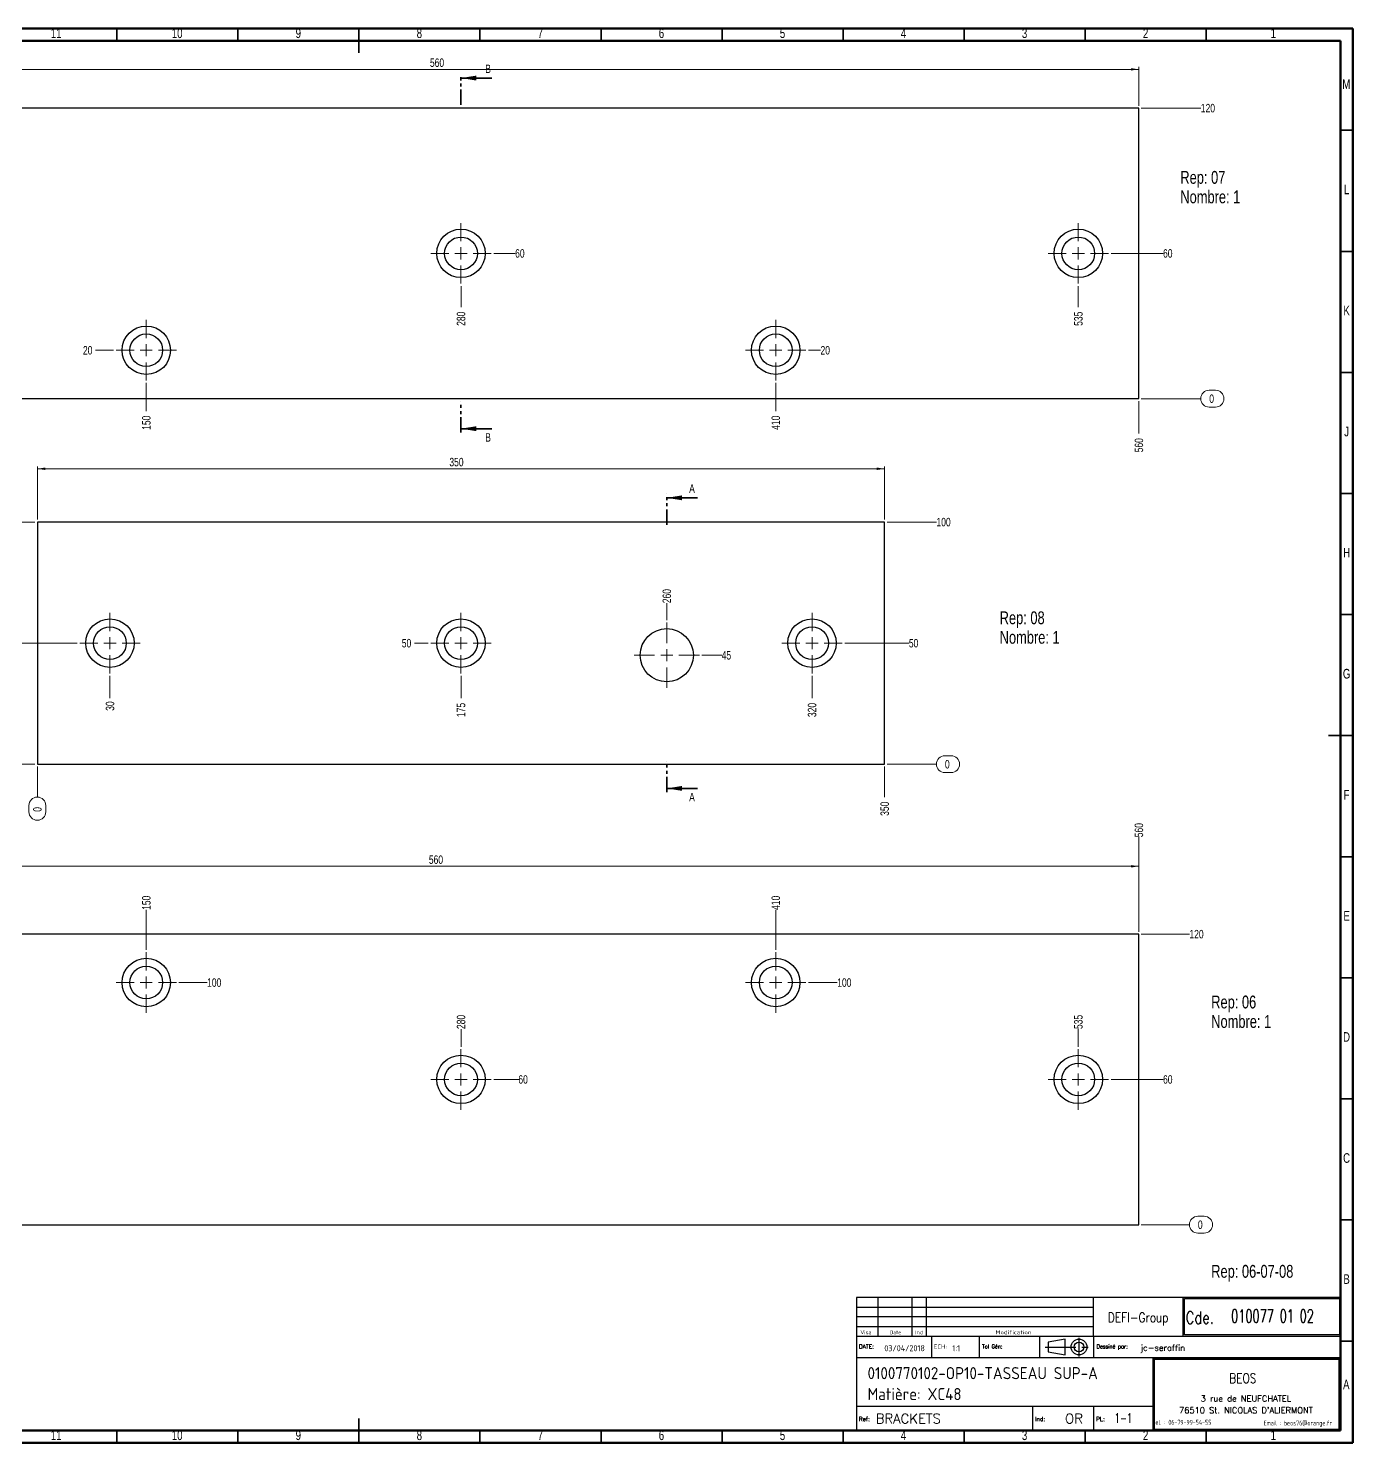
# Model space of a CAD drawing. Header units: millimetres. Extents: x 15 to 836, y 5 to 589.
# Drawn here: x 289 to 836, y 5 to 589 of the extents above; entities that cross this region are included whole.
import ezdxf

# ---------------------------------------------------------------- set-up
doc = ezdxf.new("R2010")
doc.units = ezdxf.units.MM
doc.linetypes.add('CENTERX2', pattern=[20.32, 12.7, -2.54, 2.54, -2.54])
doc.linetypes.add('PHANTOM', pattern=[12.7, 6.35, -1.27, 1.27, -1.27, 1.27, -1.27])
doc.layers.add('DIMENSIONS', color=176, linetype='Continuous')
doc.styles.add('SLDTEXTSTYLE0', font='TXT', dxfattribs={"width": 0.75})
doc.styles.add('SLDTEXTSTYLE1', font='ISOCP')
doc.styles.add('SLDTEXTSTYLE10', font='ISOCP', dxfattribs={"width": 1.147311})
doc.styles.add('SLDTEXTSTYLE11', font='ISOCP', dxfattribs={"width": 1.385904})
doc.styles.add('SLDTEXTSTYLE12', font='ISOCP', dxfattribs={"width": 1.246461})
doc.styles.add('SLDTEXTSTYLE13', font='ROMAND')
doc.styles.add('SLDTEXTSTYLE2', font='ROMANT', dxfattribs={"width": 0.8})
doc.styles.add('SLDTEXTSTYLE3', font='ISOCP', dxfattribs={"width": 0.8})
doc.styles.add('SLDTEXTSTYLE4', font='ROMANS', dxfattribs={"width": 0.8})
doc.styles.add('SLDTEXTSTYLE5', font='ROMANT')
doc.styles.add('SLDTEXTSTYLE6', font='ROMANS')
doc.styles.add('SLDTEXTSTYLE7', font='ROMANT', dxfattribs={"width": 0.65})
doc.styles.add('SLDTEXTSTYLE8', font='ISOCP', dxfattribs={"width": 1.446157})
doc.styles.add('SLDTEXTSTYLE9', font='ISOCP', dxfattribs={"width": 1.294402})
doc.dimstyles.new('SLDDIMSTYLE0', dxfattribs={"dimtxt": 3.5, "dimasz": 3.302, "dimexe": 0, "dimexo": 0.0625, "dimgap": 0.875, "dimtad": 0, "dimtih": 1, "dimtoh": 1, "dimdec": 0, "dimrnd": 1e-09, "dimdsep": 46, "dimtxsty": 'SLDTEXTSTYLE0', "dimblk1": 'NONE', "dimblk2": 'NONE', "dimsah": 1, "dimcen": 0.09, "dimadec": 0, "dimazin": 2, "dimtfac": 1, "dimtdec": 0, "dimtofl": 0, "dimtmove": 0, "dimatfit": 3, "dimldrblk": 'NONE', "dimfxl": 1, "dimfrac": 2, "dimtolj": 1, "dimtzin": 12, "dimarcsym": 0})
doc.dimstyles.new('SLDDIMSTYLE1', dxfattribs={"dimtxt": 3.5, "dimasz": 3.302, "dimexe": 0, "dimexo": 0.0625, "dimgap": 0.875, "dimtad": 0, "dimtih": 1, "dimtoh": 1, "dimrnd": 1e-09, "dimzin": 12, "dimdsep": 46, "dimtxsty": 'SLDTEXTSTYLE0', "dimblk1": 'NONE', "dimblk2": 'NONE', "dimsah": 1, "dimcen": 0.09, "dimadec": 0, "dimazin": 3, "dimtfac": 1, "dimtofl": 0, "dimtmove": 0, "dimatfit": 3, "dimldrblk": 'NONE', "dimfxl": 1, "dimfrac": 2, "dimtolj": 1, "dimtzin": 12, "dimarcsym": 0})
doc.dimstyles.new('SLDDIMSTYLE2', dxfattribs={"dimtxt": 3.5, "dimasz": 3.302, "dimexe": 0, "dimexo": 0.0625, "dimgap": 0.875, "dimtad": 1, "dimrnd": 1e-09, "dimzin": 12, "dimdsep": 46, "dimtxsty": 'SLDTEXTSTYLE0', "dimsah": 1, "dimcen": 0.09, "dimadec": 0, "dimazin": 3, "dimtfac": 1, "dimtofl": 0, "dimtmove": 0, "dimatfit": 3, "dimfxl": 1, "dimfrac": 2, "dimtolj": 1, "dimtzin": 12, "dimarcsym": 0})

# ---------------------------------------------------------------- blocks, each defined once
blk = doc.blocks.new('SW_NOTE_0')
at = {"color": 0, "linetype": 'Continuous', "lineweight": 0, "char_height": 5.292, "attachment_point": 1, "style": 'SLDTEXTSTYLE0'}
for s, insert in [('Rep: 08', (0, 6.82)), ('Nombre: 1', (0, -1.23))]:
    blk.add_mtext(s, dxfattribs=dict(at, insert=insert))
blk = doc.blocks.new('_D_2')
at = {"color": 7, "linetype": 'Continuous', "lineweight": 18}
blk.add_line((337.66, 208.54), (337.66, 225.04), dxfattribs=at)
at = {"color": 7, "linetype": 'Continuous', "lineweight": 18, "insert": (335.92, 225.04), "char_height": 3.5, "attachment_point": 1, "rotation": 90, "style": 'SLDTEXTSTYLE0'}
blk.add_mtext('150', dxfattribs=at)
blk = doc.blocks.new('_None')
blk = doc.blocks.new('_D_3')
at = {"color": 7, "linetype": 'Continuous', "lineweight": 18}
blk.add_line((467.66, 168.54), (467.66, 175.83), dxfattribs=at)
at = {"color": 7, "linetype": 'Continuous', "lineweight": 18, "insert": (465.92, 175.83), "char_height": 3.5, "attachment_point": 1, "rotation": 90, "style": 'SLDTEXTSTYLE0'}
blk.add_mtext('280', dxfattribs=at)
blk = doc.blocks.new('_D_4')
at = {"color": 7, "linetype": 'Continuous', "lineweight": 18}
blk.add_line((597.66, 208.54), (597.66, 225.04), dxfattribs=at)
at = {"color": 7, "linetype": 'Continuous', "lineweight": 18, "insert": (595.92, 225.04), "char_height": 3.5, "attachment_point": 1, "rotation": 90, "style": 'SLDTEXTSTYLE0'}
blk.add_mtext('410', dxfattribs=at)
blk = doc.blocks.new('_D_5')
at = {"color": 7, "linetype": 'Continuous', "lineweight": 18}
blk.add_line((722.66, 168.54), (722.66, 175.83), dxfattribs=at)
at = {"color": 7, "linetype": 'Continuous', "lineweight": 18, "insert": (720.92, 175.83), "char_height": 3.5, "attachment_point": 1, "rotation": 90, "style": 'SLDTEXTSTYLE0'}
blk.add_mtext('535', dxfattribs=at)
blk = doc.blocks.new('_D_6')
at = {"color": 7, "linetype": 'Continuous', "lineweight": 18}
blk.add_line((747.66, 216.04), (747.66, 255.04), dxfattribs=at)
at = {"color": 7, "linetype": 'Continuous', "lineweight": 18, "insert": (745.92, 255.04), "char_height": 3.5, "attachment_point": 1, "rotation": 90, "style": 'SLDTEXTSTYLE0'}
blk.add_mtext('560', dxfattribs=at)
blk = doc.blocks.new('_D_7')
at = {"color": 7, "linetype": 'Continuous', "lineweight": 18}
for p, q in [((748.66, 95.04), (768.56, 95.04)), ((772.05, 98.52), (774.64, 98.52)), ((774.64, 91.55), (772.05, 91.55))]:
    blk.add_line(p, q, dxfattribs=at)
for centre, start, end in [((772.05, 95.04), 90, 270), ((774.64, 95.04), 270, 90)]:
    blk.add_arc(centre, 3.49, start, end, dxfattribs=at)
at = {"color": 7, "linetype": 'Continuous', "lineweight": 18, "insert": (772.05, 96.77), "char_height": 3.5, "attachment_point": 1, "style": 'SLDTEXTSTYLE0'}
blk.add_mtext('0', dxfattribs=at)
blk = doc.blocks.new('_D_8')
at = {"color": 7, "linetype": 'Continuous', "lineweight": 18}
blk.add_line((226.16, 155.04), (235.48, 155.04), dxfattribs=at)
at = {"color": 7, "linetype": 'Continuous', "lineweight": 18, "insert": (235.48, 156.77), "char_height": 3.5, "attachment_point": 1, "style": 'SLDTEXTSTYLE0'}
blk.add_mtext('60', dxfattribs=at)
blk = doc.blocks.new('_D_9')
at = {"color": 7, "linetype": 'Continuous', "lineweight": 18}
blk.add_line((481.16, 155.04), (491.36, 155.04), dxfattribs=at)
at = {"color": 7, "linetype": 'Continuous', "lineweight": 18, "insert": (491.36, 156.77), "char_height": 3.5, "attachment_point": 1, "style": 'SLDTEXTSTYLE0'}
blk.add_mtext('60', dxfattribs=at)
blk = doc.blocks.new('_D_10')
at = {"color": 7, "linetype": 'Continuous', "lineweight": 18}
blk.add_line((736.16, 155.04), (757.66, 155.04), dxfattribs=at)
at = {"color": 7, "linetype": 'Continuous', "lineweight": 18, "insert": (757.66, 156.77), "char_height": 3.5, "attachment_point": 1, "style": 'SLDTEXTSTYLE0'}
blk.add_mtext('60', dxfattribs=at)
blk = doc.blocks.new('_D_11')
at = {"color": 7, "linetype": 'Continuous', "lineweight": 18}
blk.add_line((351.16, 195.04), (362.79, 195.04), dxfattribs=at)
at = {"color": 7, "linetype": 'Continuous', "lineweight": 18, "insert": (362.79, 196.77), "char_height": 3.5, "attachment_point": 1, "style": 'SLDTEXTSTYLE0'}
blk.add_mtext('100', dxfattribs=at)
blk = doc.blocks.new('_D_12')
at = {"color": 7, "linetype": 'Continuous', "lineweight": 18}
blk.add_line((611.16, 195.04), (623.06, 195.04), dxfattribs=at)
at = {"color": 7, "linetype": 'Continuous', "lineweight": 18, "insert": (623.06, 196.77), "char_height": 3.5, "attachment_point": 1, "style": 'SLDTEXTSTYLE0'}
blk.add_mtext('100', dxfattribs=at)
blk = doc.blocks.new('_D_13')
at = {"color": 7, "linetype": 'Continuous', "lineweight": 18}
blk.add_line((748.66, 215.04), (768.56, 215.04), dxfattribs=at)
at = {"color": 7, "linetype": 'Continuous', "lineweight": 18, "insert": (768.56, 216.77), "char_height": 3.5, "attachment_point": 1, "style": 'SLDTEXTSTYLE0'}
blk.add_mtext('120', dxfattribs=at)
blk = doc.blocks.new('_D_15')
at = {"color": 7, "linetype": 'Continuous', "lineweight": 18}
for p, q in [((187.66, 216.04), (187.66, 244.04)), ((747.66, 243.04), (187.66, 243.04)), ((747.66, 216.04), (747.66, 244.04))]:
    blk.add_line(p, q, dxfattribs=at)
for points in [[(187.66, 243.04), (190.96, 242.53), (190.96, 243.54)], [(747.66, 243.04), (744.35, 243.54), (744.35, 242.53)]]:
    blk.add_solid(points, dxfattribs=at)
at = {"color": 7, "linetype": 'Continuous', "lineweight": 18, "insert": (454.39, 247.55), "char_height": 3.5, "attachment_point": 1, "style": 'SLDTEXTSTYLE0'}
blk.add_mtext('560', dxfattribs=at)
blk = doc.blocks.new('SW_NOTE_1')
at = {"color": 0, "linetype": 'Continuous', "lineweight": 0, "char_height": 5.292, "attachment_point": 1, "style": 'SLDTEXTSTYLE0'}
for s, insert in [('Rep: 06', (0, 6.82)), ('Nombre: 1', (0, -1.23))]:
    blk.add_mtext(s, dxfattribs=dict(at, insert=insert))
blk = doc.blocks.new('SW_CENTERMARKSYMBOL_0')
at = {"color": 0, "linetype": 'Continuous', "lineweight": 0}
for p, q in [((0, 5), (0, 12.5)), ((-5, 0), (-12.5, 0)), ((0, 0), (-2.5, 0)), ((0, 0), (0, 2.5)), ((0, 0), (0, -2.5)), ((0, 0), (2.5, 0)), ((5, 0), (12.5, 0)), ((0, -5), (0, -12.5))]:
    blk.add_line(p, q, dxfattribs=at)
blk = doc.blocks.new('SW_CENTERMARKSYMBOL_1')
at = {"color": 0, "linetype": 'Continuous', "lineweight": 0}
for p, q in [((0, 5), (0, 12.5)), ((-5, 0), (-12.5, 0)), ((0, 0), (-2.5, 0)), ((0, 0), (0, 2.5)), ((0, 0), (0, -2.5)), ((0, 0), (2.5, 0)), ((5, 0), (12.5, 0)), ((0, -5), (0, -12.5))]:
    blk.add_line(p, q, dxfattribs=at)
blk = doc.blocks.new('SW_CENTERMARKSYMBOL_2')
at = {"color": 0, "linetype": 'Continuous', "lineweight": 0}
for p, q in [((0, 5), (0, 12.5)), ((-5, 0), (-12.5, 0)), ((0, 0), (-2.5, 0)), ((0, 0), (0, 2.5)), ((0, 0), (0, -2.5)), ((0, 0), (2.5, 0)), ((5, 0), (12.5, 0)), ((0, -5), (0, -12.5))]:
    blk.add_line(p, q, dxfattribs=at)
blk = doc.blocks.new('SW_CENTERMARKSYMBOL_3')
at = {"color": 0, "linetype": 'Continuous', "lineweight": 0}
for p, q in [((0, 5), (0, 12.5)), ((-5, 0), (-12.5, 0)), ((0, 0), (-2.5, 0)), ((0, 0), (0, 2.5)), ((0, 0), (0, -2.5)), ((0, 0), (2.5, 0)), ((5, 0), (12.5, 0)), ((0, -5), (0, -12.5))]:
    blk.add_line(p, q, dxfattribs=at)
blk = doc.blocks.new('_D_16')
at = {"color": 7, "linetype": 'Continuous', "lineweight": 18}
for p, q in [((776.75, 439.65), (779.33, 439.65)), ((748.66, 436.16), (773.26, 436.16)), ((779.33, 432.67), (776.75, 432.67))]:
    blk.add_line(p, q, dxfattribs=at)
for centre, start, end in [((776.75, 436.16), 90, 270), ((779.33, 436.16), 270, 90)]:
    blk.add_arc(centre, 3.49, start, end, dxfattribs=at)
at = {"color": 7, "linetype": 'Continuous', "lineweight": 18, "insert": (776.75, 437.9), "char_height": 3.5, "attachment_point": 1, "style": 'SLDTEXTSTYLE0'}
blk.add_mtext('0', dxfattribs=at)
blk = doc.blocks.new('_D_17')
at = {"color": 7, "linetype": 'Continuous', "lineweight": 18}
blk.add_line((324.16, 456.16), (316.68, 456.16), dxfattribs=at)
at = {"color": 7, "linetype": 'Continuous', "lineweight": 18, "insert": (311.51, 457.9), "char_height": 3.5, "attachment_point": 1, "style": 'SLDTEXTSTYLE0'}
blk.add_mtext('20', dxfattribs=at)
blk = doc.blocks.new('_D_18')
at = {"color": 7, "linetype": 'Continuous', "lineweight": 18}
blk.add_line((611.16, 456.16), (616.16, 456.16), dxfattribs=at)
at = {"color": 7, "linetype": 'Continuous', "lineweight": 18, "insert": (616.16, 457.9), "char_height": 3.5, "attachment_point": 1, "style": 'SLDTEXTSTYLE0'}
blk.add_mtext('20', dxfattribs=at)
blk = doc.blocks.new('_D_19')
at = {"color": 7, "linetype": 'Continuous', "lineweight": 18}
blk.add_line((199.16, 496.16), (182.03, 496.16), dxfattribs=at)
at = {"color": 7, "linetype": 'Continuous', "lineweight": 18, "insert": (176.86, 497.9), "char_height": 3.5, "attachment_point": 1, "style": 'SLDTEXTSTYLE0'}
blk.add_mtext('60', dxfattribs=at)
blk = doc.blocks.new('_D_20')
at = {"color": 7, "linetype": 'Continuous', "lineweight": 18}
blk.add_line((481.16, 496.16), (490.03, 496.16), dxfattribs=at)
at = {"color": 7, "linetype": 'Continuous', "lineweight": 18, "insert": (490.03, 497.9), "char_height": 3.5, "attachment_point": 1, "style": 'SLDTEXTSTYLE0'}
blk.add_mtext('60', dxfattribs=at)
blk = doc.blocks.new('_D_21')
at = {"color": 7, "linetype": 'Continuous', "lineweight": 18}
blk.add_line((736.16, 496.16), (757.66, 496.16), dxfattribs=at)
at = {"color": 7, "linetype": 'Continuous', "lineweight": 18, "insert": (757.66, 497.9), "char_height": 3.5, "attachment_point": 1, "style": 'SLDTEXTSTYLE0'}
blk.add_mtext('60', dxfattribs=at)
blk = doc.blocks.new('_D_22')
at = {"color": 7, "linetype": 'Continuous', "lineweight": 18}
blk.add_line((748.66, 556.16), (773.26, 556.16), dxfattribs=at)
at = {"color": 7, "linetype": 'Continuous', "lineweight": 18, "insert": (773.26, 557.9), "char_height": 3.5, "attachment_point": 1, "style": 'SLDTEXTSTYLE0'}
blk.add_mtext('120', dxfattribs=at)
blk = doc.blocks.new('_D_25')
at = {"color": 7, "linetype": 'Continuous', "lineweight": 18}
blk.add_line((337.66, 442.66), (337.66, 431.05), dxfattribs=at)
at = {"color": 7, "linetype": 'Continuous', "lineweight": 18, "insert": (335.92, 423.29), "char_height": 3.5, "attachment_point": 1, "rotation": 90, "style": 'SLDTEXTSTYLE0'}
blk.add_mtext('150', dxfattribs=at)
blk = doc.blocks.new('_D_26')
at = {"color": 7, "linetype": 'Continuous', "lineweight": 18}
blk.add_line((467.66, 482.66), (467.66, 474), dxfattribs=at)
at = {"color": 7, "linetype": 'Continuous', "lineweight": 18, "insert": (465.92, 466.24), "char_height": 3.5, "attachment_point": 1, "rotation": 90, "style": 'SLDTEXTSTYLE0'}
blk.add_mtext('280', dxfattribs=at)
blk = doc.blocks.new('_D_27')
at = {"color": 7, "linetype": 'Continuous', "lineweight": 18}
blk.add_line((597.66, 442.66), (597.66, 431.05), dxfattribs=at)
at = {"color": 7, "linetype": 'Continuous', "lineweight": 18, "insert": (595.92, 423.29), "char_height": 3.5, "attachment_point": 1, "rotation": 90, "style": 'SLDTEXTSTYLE0'}
blk.add_mtext('410', dxfattribs=at)
blk = doc.blocks.new('_D_28')
at = {"color": 7, "linetype": 'Continuous', "lineweight": 18}
blk.add_line((722.66, 482.66), (722.66, 474), dxfattribs=at)
at = {"color": 7, "linetype": 'Continuous', "lineweight": 18, "insert": (720.92, 466.24), "char_height": 3.5, "attachment_point": 1, "rotation": 90, "style": 'SLDTEXTSTYLE0'}
blk.add_mtext('535', dxfattribs=at)
blk = doc.blocks.new('_D_29')
at = {"color": 7, "linetype": 'Continuous', "lineweight": 18}
blk.add_line((747.66, 435.16), (747.66, 421.76), dxfattribs=at)
at = {"color": 7, "linetype": 'Continuous', "lineweight": 18, "insert": (745.92, 414), "char_height": 3.5, "attachment_point": 1, "rotation": 90, "style": 'SLDTEXTSTYLE0'}
blk.add_mtext('560', dxfattribs=at)
blk = doc.blocks.new('_D_31')
at = {"color": 7, "linetype": 'Continuous', "lineweight": 18}
for p, q in [((187.66, 557.16), (187.66, 573.16)), ((747.66, 557.16), (747.66, 573.16)), ((747.66, 572.16), (187.66, 572.16))]:
    blk.add_line(p, q, dxfattribs=at)
for points in [[(187.66, 572.16), (190.96, 571.66), (190.96, 572.67)], [(747.66, 572.16), (744.35, 572.67), (744.35, 571.66)]]:
    blk.add_solid(points, dxfattribs=at)
at = {"color": 7, "linetype": 'Continuous', "lineweight": 18, "insert": (454.83, 576.67), "char_height": 3.5, "attachment_point": 1, "style": 'SLDTEXTSTYLE0'}
blk.add_mtext('560', dxfattribs=at)
blk = doc.blocks.new('SW_NOTE_2')
at = {"color": 0, "linetype": 'Continuous', "lineweight": 0, "char_height": 5.292, "attachment_point": 1, "style": 'SLDTEXTSTYLE0'}
for s, insert in [('Rep: 07', (0, 6.82)), ('Nombre: 1', (0, -1.23))]:
    blk.add_mtext(s, dxfattribs=dict(at, insert=insert))
blk = doc.blocks.new('SW_CENTERMARKSYMBOL_5')
at = {"color": 0, "linetype": 'Continuous', "lineweight": 0}
for p, q in [((0, 5), (0, 12.5)), ((-5, 0), (-12.5, 0)), ((0, 0), (-2.5, 0)), ((0, 0), (0, 2.5)), ((0, 0), (0, -2.5)), ((0, 0), (2.5, 0)), ((5, 0), (12.5, 0)), ((0, -5), (0, -12.5))]:
    blk.add_line(p, q, dxfattribs=at)
blk = doc.blocks.new('SW_CENTERMARKSYMBOL_6')
at = {"color": 0, "linetype": 'Continuous', "lineweight": 0}
for p, q in [((0, 5), (0, 12.5)), ((-5, 0), (-12.5, 0)), ((0, 0), (-2.5, 0)), ((0, 0), (0, 2.5)), ((0, 0), (0, -2.5)), ((0, 0), (2.5, 0)), ((5, 0), (12.5, 0)), ((0, -5), (0, -12.5))]:
    blk.add_line(p, q, dxfattribs=at)
blk = doc.blocks.new('SW_CENTERMARKSYMBOL_7')
at = {"color": 0, "linetype": 'Continuous', "lineweight": 0}
for p, q in [((0, 5), (0, 12.5)), ((-5, 0), (-12.5, 0)), ((0, 0), (-2.5, 0)), ((0, 0), (0, 2.5)), ((0, 0), (0, -2.5)), ((0, 0), (2.5, 0)), ((5, 0), (12.5, 0)), ((0, -5), (0, -12.5))]:
    blk.add_line(p, q, dxfattribs=at)
blk = doc.blocks.new('SW_CENTERMARKSYMBOL_8')
at = {"color": 0, "linetype": 'Continuous', "lineweight": 0}
for p, q in [((0, 5), (0, 12.5)), ((-5, 0), (-12.5, 0)), ((0, 0), (-2.5, 0)), ((0, 0), (0, 2.5)), ((0, 0), (0, -2.5)), ((0, 0), (2.5, 0)), ((5, 0), (12.5, 0)), ((0, -5), (0, -12.5))]:
    blk.add_line(p, q, dxfattribs=at)
blk = doc.blocks.new('_D_32')
at = {"color": 7, "linetype": 'Continuous', "lineweight": 18}
for p, q in [((667.56, 288.7), (670.15, 288.7)), ((643.66, 285.21), (664.07, 285.21)), ((670.15, 281.72), (667.56, 281.72))]:
    blk.add_line(p, q, dxfattribs=at)
for centre, start, end in [((667.56, 285.21), 90, 270), ((670.15, 285.21), 270, 90)]:
    blk.add_arc(centre, 3.49, start, end, dxfattribs=at)
at = {"color": 7, "linetype": 'Continuous', "lineweight": 18, "insert": (667.56, 286.94), "char_height": 3.5, "attachment_point": 1, "style": 'SLDTEXTSTYLE0'}
blk.add_mtext('0', dxfattribs=at)
blk = doc.blocks.new('_D_33')
at = {"color": 7, "linetype": 'Continuous', "lineweight": 18}
blk.add_line((567.16, 330.21), (575.35, 330.21), dxfattribs=at)
at = {"color": 7, "linetype": 'Continuous', "lineweight": 18, "insert": (575.35, 331.94), "char_height": 3.5, "attachment_point": 1, "style": 'SLDTEXTSTYLE0'}
blk.add_mtext('45', dxfattribs=at)
blk = doc.blocks.new('_D_34')
at = {"color": 7, "linetype": 'Continuous', "lineweight": 18}
blk.add_line((309.16, 335.21), (282.66, 335.21), dxfattribs=at)
at = {"color": 7, "linetype": 'Continuous', "lineweight": 18, "insert": (277.48, 336.94), "char_height": 3.5, "attachment_point": 1, "style": 'SLDTEXTSTYLE0'}
blk.add_mtext('50', dxfattribs=at)
blk = doc.blocks.new('_D_35')
at = {"color": 7, "linetype": 'Continuous', "lineweight": 18}
blk.add_line((454.16, 335.21), (448.39, 335.21), dxfattribs=at)
at = {"color": 7, "linetype": 'Continuous', "lineweight": 18, "insert": (443.21, 336.94), "char_height": 3.5, "attachment_point": 1, "style": 'SLDTEXTSTYLE0'}
blk.add_mtext('50', dxfattribs=at)
blk = doc.blocks.new('_D_36')
at = {"color": 7, "linetype": 'Continuous', "lineweight": 18}
blk.add_line((626.16, 335.21), (652.66, 335.21), dxfattribs=at)
at = {"color": 7, "linetype": 'Continuous', "lineweight": 18, "insert": (652.66, 336.94), "char_height": 3.5, "attachment_point": 1, "style": 'SLDTEXTSTYLE0'}
blk.add_mtext('50', dxfattribs=at)
blk = doc.blocks.new('_D_37')
at = {"color": 7, "linetype": 'Continuous', "lineweight": 18}
blk.add_line((643.66, 385.21), (664.07, 385.21), dxfattribs=at)
at = {"color": 7, "linetype": 'Continuous', "lineweight": 18, "insert": (664.07, 386.94), "char_height": 3.5, "attachment_point": 1, "style": 'SLDTEXTSTYLE0'}
blk.add_mtext('100', dxfattribs=at)
blk = doc.blocks.new('_D_38')
at = {"color": 7, "linetype": 'Continuous', "lineweight": 18}
for p, q in [((292.66, 284.21), (292.66, 271.64)), ((289.17, 265.56), (289.17, 268.15)), ((296.15, 268.15), (296.15, 265.56))]:
    blk.add_line(p, q, dxfattribs=at)
for centre, start, end in [((292.66, 268.15), 0, 180), ((292.66, 265.56), 180, 0)]:
    blk.add_arc(centre, 3.49, start, end, dxfattribs=at)
at = {"color": 7, "linetype": 'Continuous', "lineweight": 18, "insert": (290.92, 265.56), "char_height": 3.5, "attachment_point": 1, "rotation": 90, "style": 'SLDTEXTSTYLE0'}
blk.add_mtext('0', dxfattribs=at)
blk = doc.blocks.new('_D_39')
at = {"color": 7, "linetype": 'Continuous', "lineweight": 18}
blk.add_line((322.66, 321.71), (322.66, 312.43), dxfattribs=at)
at = {"color": 7, "linetype": 'Continuous', "lineweight": 18, "insert": (320.92, 307.26), "char_height": 3.5, "attachment_point": 1, "rotation": 90, "style": 'SLDTEXTSTYLE0'}
blk.add_mtext('30', dxfattribs=at)
blk = doc.blocks.new('_D_40')
at = {"color": 7, "linetype": 'Continuous', "lineweight": 18}
blk.add_line((467.66, 321.71), (467.66, 312.43), dxfattribs=at)
at = {"color": 7, "linetype": 'Continuous', "lineweight": 18, "insert": (465.92, 304.67), "char_height": 3.5, "attachment_point": 1, "rotation": 90, "style": 'SLDTEXTSTYLE0'}
blk.add_mtext('175', dxfattribs=at)
blk = doc.blocks.new('_D_41')
at = {"color": 7, "linetype": 'Continuous', "lineweight": 18}
blk.add_line((552.66, 344.71), (552.66, 351.69), dxfattribs=at)
at = {"color": 7, "linetype": 'Continuous', "lineweight": 18, "insert": (550.92, 351.69), "char_height": 3.5, "attachment_point": 1, "rotation": 90, "style": 'SLDTEXTSTYLE0'}
blk.add_mtext('260', dxfattribs=at)
blk = doc.blocks.new('_D_42')
at = {"color": 7, "linetype": 'Continuous', "lineweight": 18}
blk.add_line((612.66, 321.71), (612.66, 312.43), dxfattribs=at)
at = {"color": 7, "linetype": 'Continuous', "lineweight": 18, "insert": (610.92, 304.67), "char_height": 3.5, "attachment_point": 1, "rotation": 90, "style": 'SLDTEXTSTYLE0'}
blk.add_mtext('320', dxfattribs=at)
blk = doc.blocks.new('_D_43')
at = {"color": 7, "linetype": 'Continuous', "lineweight": 18}
blk.add_line((642.66, 284.21), (642.66, 271.64), dxfattribs=at)
at = {"color": 7, "linetype": 'Continuous', "lineweight": 18, "insert": (640.92, 263.88), "char_height": 3.5, "attachment_point": 1, "rotation": 90, "style": 'SLDTEXTSTYLE0'}
blk.add_mtext('350', dxfattribs=at)
blk = doc.blocks.new('_D_44')
at = {"color": 7, "linetype": 'Continuous', "lineweight": 18}
for p, q in [((291.66, 385.21), (263.66, 385.21)), ((264.66, 385.21), (264.66, 285.21)), ((291.66, 285.21), (263.66, 285.21))]:
    blk.add_line(p, q, dxfattribs=at)
for points in [[(264.66, 385.21), (264.15, 381.91), (265.16, 381.91)], [(264.66, 285.21), (265.16, 288.51), (264.15, 288.51)]]:
    blk.add_solid(points, dxfattribs=at)
at = {"color": 7, "linetype": 'Continuous', "lineweight": 18, "insert": (260.15, 331.82), "char_height": 3.5, "attachment_point": 1, "rotation": 90, "style": 'SLDTEXTSTYLE0'}
blk.add_mtext('100', dxfattribs=at)
blk = doc.blocks.new('_D_45')
at = {"color": 7, "linetype": 'Continuous', "lineweight": 18}
for p, q in [((292.66, 386.21), (292.66, 408.21)), ((642.66, 407.21), (292.66, 407.21)), ((642.66, 386.21), (642.66, 408.21))]:
    blk.add_line(p, q, dxfattribs=at)
for points in [[(292.66, 407.21), (295.96, 406.7), (295.96, 407.72)], [(642.66, 407.21), (639.35, 407.72), (639.35, 406.7)]]:
    blk.add_solid(points, dxfattribs=at)
at = {"color": 7, "linetype": 'Continuous', "lineweight": 18, "insert": (462.87, 411.72), "char_height": 3.5, "attachment_point": 1, "style": 'SLDTEXTSTYLE0'}
blk.add_mtext('350', dxfattribs=at)
blk = doc.blocks.new('SW_CENTERMARKSYMBOL_10')
at = {"color": 0, "linetype": 'Continuous', "lineweight": 0}
for p, q in [((0, 5), (0, 12.5)), ((-5, 0), (-12.5, 0)), ((0, 0), (-2.5, 0)), ((0, 0), (0, 2.5)), ((0, 0), (0, -2.5)), ((0, 0), (2.5, 0)), ((5, 0), (12.5, 0)), ((0, -5), (0, -12.5))]:
    blk.add_line(p, q, dxfattribs=at)
blk = doc.blocks.new('SW_CENTERMARKSYMBOL_11')
at = {"color": 0, "linetype": 'Continuous', "lineweight": 0}
for p, q in [((0, 5), (0, 12.5)), ((-5, 0), (-12.5, 0)), ((0, 0), (-2.5, 0)), ((0, 0), (0, 2.5)), ((0, 0), (0, -2.5)), ((0, 0), (2.5, 0)), ((5, 0), (12.5, 0)), ((0, -5), (0, -12.5))]:
    blk.add_line(p, q, dxfattribs=at)
blk = doc.blocks.new('SW_CENTERMARKSYMBOL_12')
at = {"color": 0, "linetype": 'Continuous', "lineweight": 0}
for p, q in [((0, 5), (0, 12.5)), ((-5, 0), (-12.5, 0)), ((0, 0), (-2.5, 0)), ((0, 0), (0, 2.5)), ((0, 0), (0, -2.5)), ((0, 0), (2.5, 0)), ((5, 0), (12.5, 0)), ((0, -5), (0, -12.5))]:
    blk.add_line(p, q, dxfattribs=at)
blk = doc.blocks.new('SW_CENTERMARKSYMBOL_13')
at = {"color": 0, "linetype": 'Continuous', "lineweight": 0}
for p, q in [((0, 5), (0, 13.5)), ((-5, 0), (-13.5, 0)), ((0, 0), (-2.5, 0)), ((0, 0), (0, 2.5)), ((0, 0), (0, -2.5)), ((0, 0), (2.5, 0)), ((5, 0), (13.5, 0)), ((0, -5), (0, -13.5))]:
    blk.add_line(p, q, dxfattribs=at)

msp = doc.modelspace()

# ---------------------------------------------------------------- linework, layer by layer
at = {"color": 7, "linetype": 'Continuous', "lineweight": 70}
for p, q in [((15, 589), (836, 589)), ((836, 589), (836, 5)), ((20, 584), (831, 584)), ((831, 584), (831, 10)), ((831, 10), (20, 10)), ((836, 5), (15, 5))]:
    msp.add_line(p, q, dxfattribs=at)
at = {"color": 7, "linetype": 'Continuous', "lineweight": 35}
for p, q in [((325.5, 584), (325.5, 589)), ((375.5, 584), (375.5, 589)), ((425.5, 589.001), (425.5, 578.999)), ((425.5, 584), (425.5, 589)), ((475.5, 584), (475.5, 589)), ((525.5, 584), (525.5, 589)), ((575.5, 584), (575.5, 589)), ((625.5, 584), (625.5, 589)), ((675.5, 584), (675.5, 589)), ((725.5, 584), (725.5, 589)), ((775.5, 584), (775.5, 589)), ((480.357, 568.563), (467.657, 568.563)), ((831, 547), (836, 547)), ((831, 497), (836, 497)), ((831, 447), (836, 447)), ((480.357, 423.763), (467.657, 423.763)), ((565.357, 395.21), (552.657, 395.21)), ((831, 397), (836, 397)), ((831, 347), (836, 347)), ((836.001, 297), (825.999, 297)), ((831, 297), (836, 297)), ((565.357, 275.21), (552.657, 275.21)), ((831, 247), (836, 247)), ((831, 197), (836, 197)), ((831, 147), (836, 147)), ((831, 97), (836, 97)), ((831, 47), (836, 47)), ((425.5, 4.999), (425.5, 15.001)), ((325.5, 10), (325.5, 5)), ((375.5, 10), (375.5, 5)), ((425.5, 10), (425.5, 5)), ((475.5, 10), (475.5, 5)), ((525.5, 10), (525.5, 5)), ((575.5, 10), (575.5, 5)), ((625.5, 10), (625.5, 5)), ((675.5, 10), (675.5, 5)), ((725.5, 10), (725.5, 5)), ((775.5, 10), (775.5, 5))]:
    msp.add_line(p, q, dxfattribs=at)
at = {"color": 7, "linetype": 'PHANTOM', "lineweight": 35}
for p, q in [((467.657, 557.451), (467.657, 570.151)), ((467.657, 422.176), (467.657, 434.882)), ((552.657, 384.097), (552.657, 396.797)), ((552.657, 273.622), (552.657, 286.329))]:
    msp.add_line(p, q, dxfattribs=at)
at = {"color": 7, "linetype": 'Continuous', "lineweight": 25}
for p, q in [((747.657, 556.163), (187.657, 556.163)), ((747.657, 436.163), (747.657, 556.163)), ((187.657, 436.163), (747.657, 436.163)), ((642.657, 385.21), (292.657, 385.21)), ((292.657, 385.21), (292.657, 285.21)), ((642.657, 285.21), (642.657, 385.21)), ((292.657, 285.21), (642.657, 285.21)), ((747.657, 215.035), (187.657, 215.035)), ((747.657, 95.035), (747.657, 215.035)), ((187.657, 95.035), (747.657, 95.035))]:
    msp.add_line(p, q, dxfattribs=at)
for centre, radius in [((467.657, 496.163), 10), ((467.657, 496.163), 6.75), ((722.657, 496.163), 10), ((722.657, 496.163), 6.75), ((337.657, 456.163), 10), ((337.657, 456.163), 6.75), ((597.657, 456.163), 10), ((597.657, 456.163), 6.75), ((322.657, 335.21), 10), ((467.657, 335.21), 10), ((612.657, 335.21), 10), ((322.657, 335.21), 6.75), ((467.657, 335.21), 6.75), ((552.657, 330.21), 11), ((612.657, 335.21), 6.75), ((337.657, 195.035), 10), ((597.657, 195.035), 10), ((337.657, 195.035), 6.75), ((597.657, 195.035), 6.75), ((467.657, 155.035), 10), ((722.657, 155.035), 10), ((467.657, 155.035), 6.75), ((722.657, 155.035), 6.75)]:
    msp.add_circle(centre, radius, dxfattribs=at)
at = {"color": 7, "linetype": 'Continuous', "lineweight": 35}
for points in [[(467.657, 568.563), (474.007, 567.547), (474.007, 569.579)], [(467.657, 423.763), (474.007, 422.747), (474.007, 424.779)], [(552.657, 395.21), (559.007, 394.194), (559.007, 396.226)], [(552.657, 275.21), (559.007, 274.194), (559.007, 276.226)]]:
    msp.add_solid(points, dxfattribs=at)
at = {"layer": 'DIMENSIONS', "color": 3}
for p, q in [((728.988, 65.022), (630.988, 65.022)), ((639.988, 49.022), (639.988, 65.022)), ((653.988, 49.022), (653.988, 65.022)), ((659.988, 49.022), (659.988, 65.022)), ((630.988, 61.022), (728.988, 61.022)), ((728.988, 57.022), (630.988, 57.022)), ((630.988, 53.022), (728.988, 53.022))]:
    msp.add_line(p, q, dxfattribs=at)
at = {"layer": 'DIMENSIONS', "color": 6}
for p, q in [((630.988, 65.022), (630.988, 10.022)), ((830.988, 10.022), (830.988, 65.022)), ((830.988, 40.022), (753.372, 40.022)), ((753.372, 40.022), (753.372, 10.022)), ((830.788, 39.822), (753.572, 39.822)), ((753.572, 39.822), (753.572, 10.222)), ((830.588, 39.622), (753.772, 39.622)), ((753.772, 39.622), (753.772, 10.422)), ((830.388, 39.422), (753.972, 39.422)), ((753.972, 39.422), (753.972, 10.622)), ((830.388, 10.622), (830.388, 39.422)), ((830.588, 10.422), (830.588, 39.622)), ((830.788, 10.222), (830.788, 39.822)), ((630.988, 10.022), (830.988, 10.022)), ((753.572, 10.222), (830.788, 10.222)), ((753.772, 10.422), (830.588, 10.422)), ((753.972, 10.622), (830.388, 10.622))]:
    msp.add_line(p, q, dxfattribs=at)
at = {"layer": 'DIMENSIONS', "color": 1}
for p, q in [((830.988, 65.022), (728.988, 65.022)), ((728.988, 49.022), (728.988, 65.022)), ((765.988, 49.022), (765.988, 65.022)), ((766.488, 49.522), (766.488, 64.522)), ((766.488, 64.522), (830.488, 64.522)), ((830.488, 64.522), (830.488, 49.522)), ((630.988, 49.022), (830.988, 49.022)), ((661.988, 49.022), (661.988, 40.022)), ((681.719, 49.022), (681.719, 40.022)), ((706.608, 49.022), (706.608, 40.022)), ((728.988, 49.022), (728.988, 40.022)), ((830.488, 49.522), (766.488, 49.522)), ((753.372, 40.022), (630.988, 40.022)), ((753.372, 20.022), (630.988, 20.022)), ((703.779, 20.022), (703.779, 10.022)), ((728.988, 20.022), (728.988, 10.022))]:
    msp.add_line(p, q, dxfattribs=at)
at = {"layer": 'DIMENSIONS'}
for p, q in [((766.488, 49.522), (766.488, 64.522)), ((766.488, 64.522), (830.488, 64.522)), ((830.488, 64.522), (830.488, 49.522)), ((830.488, 49.522), (766.488, 49.522))]:
    msp.add_line(p, q, dxfattribs=at)
at = {"layer": 'DIMENSIONS', "color": 7}
for p, q in [((717.232, 47.772), (710.232, 46.522)), ((717.232, 41.272), (717.232, 47.772)), ((710.232, 46.522), (710.232, 42.522)), ((710.232, 42.522), (717.232, 41.272))]:
    msp.add_line(p, q, dxfattribs=at)
at = {"layer": 'DIMENSIONS', "color": 3, "linetype": 'CENTERX2'}
for p, q in [((722.922, 48.37), (722.922, 40.535)), ((708.934, 44.522), (727.189, 44.522))]:
    msp.add_line(p, q, dxfattribs=at)
at = {"layer": 'DIMENSIONS', "color": 7}
for radius in [3.25, 2]:
    msp.add_circle((722.922, 44.522), radius, dxfattribs=at)

# ---------------------------------------------------------------- block references
at = {"color": 7, "linetype": 'Continuous', "lineweight": 0}
for name, p in [('SW_NOTE_2', (764.799, 523.372)), ('SW_CENTERMARKSYMBOL_6', (467.657, 496.163)), ('SW_CENTERMARKSYMBOL_5', (722.657, 496.163)), ('SW_CENTERMARKSYMBOL_8', (337.657, 456.163)), ('SW_CENTERMARKSYMBOL_7', (597.657, 456.163)), ('SW_CENTERMARKSYMBOL_12', (322.657, 335.21)), ('SW_CENTERMARKSYMBOL_10', (467.657, 335.21)), ('SW_CENTERMARKSYMBOL_11', (612.657, 335.21)), ('SW_NOTE_0', (690.167, 341.497)), ('SW_CENTERMARKSYMBOL_13', (552.657, 330.21)), ('SW_CENTERMARKSYMBOL_3', (337.657, 195.035)), ('SW_CENTERMARKSYMBOL_2', (597.657, 195.035)), ('SW_NOTE_1', (777.552, 182.826)), ('SW_CENTERMARKSYMBOL_0', (467.657, 155.035)), ('SW_CENTERMARKSYMBOL_1', (722.657, 155.035))]:
    msp.add_blockref(name, p, dxfattribs=at)

# ---------------------------------------------------------------- texts
at = {"color": 7, "linetype": 'Continuous', "lineweight": 0, "style": 'SLDTEXTSTYLE0'}
for s, insert, char_height, attachment_point in [('11', (300.42, 589.06), 3.9688, 2), ('10', (350.42, 589.06), 3.9688, 2), ('9', (400.46, 589.06), 3.969, 2), ('8', (450.46, 589.06), 3.969, 2), ('7', (500.46, 589.06), 3.969, 2), ('6', (550.46, 589.06), 3.969, 2), ('5', (600.46, 589.06), 3.969, 2), ('4', (650.46, 589.06), 3.969, 2), ('3', (700.46, 589.06), 3.969, 2), ('2', (750.46, 589.06), 3.969, 2), ('1', (803.21, 589.06), 3.969, 2), ('M', (833.362, 568.06), 3.969, 2), ('L', (833.455, 524.56), 3.969, 2), ('K', (833.489, 474.56), 3.969, 2), ('J', (833.465, 424.56), 3.969, 2), ('H', (833.49, 374.56), 3.969, 2), ('G', (833.487, 324.56), 3.969, 2), ('F', (833.458, 274.56), 3.969, 2), ('E', (833.508, 224.56), 3.969, 2), ('D', (833.453, 174.56), 3.969, 2), ('C', (833.459, 124.56), 3.969, 2), ('Rep: 06-07-08', (777.552, 78.42), 5.29167, 1), ('B', (833.471, 74.56), 3.969, 2), ('A', (833.34, 31.06), 3.969, 2), ('11', (300.42, 10.06), 3.9688, 2), ('10', (350.42, 10.06), 3.9688, 2), ('9', (400.46, 10.06), 3.969, 2), ('8', (450.46, 10.06), 3.969, 2), ('7', (500.46, 10.06), 3.969, 2), ('6', (550.46, 10.06), 3.969, 2), ('5', (600.46, 10.06), 3.969, 2), ('4', (650.46, 10.06), 3.969, 2), ('3', (700.46, 10.06), 3.969, 2), ('2', (750.46, 10.06), 3.969, 2), ('1', (803.21, 10.06), 3.969, 2)]:
    msp.add_mtext(s, dxfattribs=dict(at, insert=insert, char_height=char_height, attachment_point=attachment_point))
at = {"color": 7, "linetype": 'Continuous', "char_height": 3.5, "attachment_point": 1, "style": 'SLDTEXTSTYLE0'}
for s, insert in [('B', (477.679, 574.126)), ('B', (477.679, 421.911)), ('A', (561.908, 400.773)), ('A', (561.908, 273.357))]:
    msp.add_mtext(s, dxfattribs=dict(at, insert=insert))
at = {"layer": 'DIMENSIONS'}
for s, insert, char_height, attachment_point, style in [('DEFI-Group', (747.407, 58.722), 4, 2, 'SLDTEXTSTYLE2'), ('Cde.', (766.988, 59.148), 5, 1, 'SLDTEXTSTYLE2'), ('010077 01 02', (785.763, 59.962), 5.29167, 1, 'SLDTEXTSTYLE7'), ('Visa', (632.643, 51.369), 1.5671, 1, 'SLDTEXTSTYLE12'), ('Date', (644.812, 51.305), 1.4924, 1, 'SLDTEXTSTYLE10'), ('Ind', (655.242, 51.305), 1.4924, 1, 'SLDTEXTSTYLE11'), ('Modification', (688.477, 51.369), 1.56705, 1, 'SLDTEXTSTYLE8'), ('DATE:', (632.022, 45.62), 1.7277, 1, 'SLDTEXTSTYLE6'), ('03/04/2018', (642.521, 45.275), 2.5, 1, 'SLDTEXTSTYLE1'), ('ECH:', (662.899, 45.582), 1.8141, 1, 'SLDTEXTSTYLE9'), ('1:1', (670.608, 45.262), 2.5, 1, 'SLDTEXTSTYLE1'), ('Tol Gén:', (682.939, 45.62), 1.7277, 1, 'SLDTEXTSTYLE4'), ('Dessiné par:', (730.209, 45.62), 1.72768, 1, 'SLDTEXTSTYLE4'), ('jc-seraffin', (748.343, 45.442), 2.5, 1, 'SLDTEXTSTYLE5'), ('0100770102-OP10-TASSEAU SUP-A', (635.591, 36.231), 5, 1, 'SLDTEXTSTYLE1'), ('BEOS', (790.559, 33.617), 4, 2, 'SLDTEXTSTYLE2'), ('Matière: XC48', (635.591, 27.585), 5, 1, 'SLDTEXTSTYLE1'), ('3 rue de NEUFCHATEL', (791.897, 24.47), 2.5, 2, 'SLDTEXTSTYLE13'), ("76510 St. NICOLAS D'ALIERMONT", (791.89, 19.645), 2.5, 2, 'SLDTEXTSTYLE13'), ('Ref:', (632.022, 15.62), 1.7277, 1, 'SLDTEXTSTYLE6'), ('BRACKETS', (638.96, 16.973), 4, 1, 'SLDTEXTSTYLE5'), ('Ind:', (704.814, 15.62), 1.7277, 1, 'SLDTEXTSTYLE6'), ('OR', (717.182, 16.973), 4, 1, 'SLDTEXTSTYLE5'), ('PL:', (730.022, 15.62), 1.7277, 1, 'SLDTEXTSTYLE6'), ('1-1', (737.639, 17.195), 4, 1, 'SLDTEXTSTYLE7'), ('Tel. : 06-79-99-54-55', (765.348, 14.45), 2, 2, 'SLDTEXTSTYLE3'), ('Email : beos76@orange.fr', (813.36, 14.119), 2, 2, 'SLDTEXTSTYLE3')]:
    msp.add_mtext(s, dxfattribs=dict(at, insert=insert, char_height=char_height, attachment_point=attachment_point, style=style))

# ---------------------------------------------------------------- dimensions: what is measured, and where the dimension line sits
at = {"color": 7, "linetype": 'Continuous', "lineweight": 18}
for base, p1, p2, picture, middle in [((187.657, 572.163), (747.657, 556.163), (187.657, 556.163), '_D_31', (458.707, 572.163)), ((292.657, 407.21), (642.657, 385.21), (292.657, 385.21), '_D_45', (466.748, 407.21)), ((187.657, 243.035), (747.657, 215.035), (187.657, 215.035), '_D_15', (458.27, 243.035))]:
    dim = msp.add_linear_dim(base=base, p1=p1, p2=p2, dimstyle='SLDDIMSTYLE2', dxfattribs=at)
    dim.commit()
    dim.dimension.update_dxf_attribs({"geometry": picture, "text_midpoint": middle, "dimtype": 160})
for feature_location, offset, dtype, origin, dimstyle, picture, middle in [((747.657, 556.163), (25.601, 0), 0, (747.657, 436.163), 'SLDDIMSTYLE1', '_D_22', (777.137, 556.163)), ((200.157, 496.163), (-18.128, 0), 0, (747.657, 436.163), 'SLDDIMSTYLE1', '_D_19', (179.443, 496.163)), ((480.157, 496.163), (9.868, 0), 0, (747.657, 436.163), 'SLDDIMSTYLE1', '_D_20', (492.611, 496.163)), ((735.157, 496.163), (22.5, 0), 0, (747.657, 436.163), 'SLDDIMSTYLE1', '_D_21', (760.243, 496.163)), ((467.657, 483.663), (0, -9.666), 1, (187.657, 436.163), 'SLDDIMSTYLE1', '_D_26', (467.657, 470.118)), ((722.657, 483.663), (0, -9.666), 1, (187.657, 436.163), 'SLDDIMSTYLE1', '_D_28', (722.657, 470.118)), ((325.157, 456.163), (-8.477, 0), 0, (747.657, 436.163), 'SLDDIMSTYLE1', '_D_17', (314.094, 456.163)), ((610.157, 456.163), (6.008, 0), 0, (747.657, 436.163), 'SLDDIMSTYLE1', '_D_18', (618.751, 456.163)), ((337.657, 443.663), (0, -12.616), 1, (187.657, 436.163), 'SLDDIMSTYLE1', '_D_25', (337.657, 427.168)), ((597.657, 443.663), (0, -12.616), 1, (187.657, 436.163), 'SLDDIMSTYLE1', '_D_27', (597.657, 427.168)), ((747.656919315, 436.163141304), (25.601208711, 0), 0, (747.656919315, 436.163141304), 'SLDDIMSTYLE0', '_D_16', (778.04024593, 436.163141304)), ((747.657, 436.163), (0, -14.402), 1, (187.657, 436.163), 'SLDDIMSTYLE1', '_D_29', (747.657, 417.882)), ((642.657, 385.21), (21.417, 0), 0, (642.657, 285.21), 'SLDDIMSTYLE1', '_D_37', (667.953, 385.21)), ((552.657, 343.71), (0, 7.983), 1, (292.657, 285.21), 'SLDDIMSTYLE1', '_D_41', (552.657, 355.572)), ((310.157, 335.21), (-27.5, 0), 0, (642.657, 285.21), 'SLDDIMSTYLE1', '_D_34', (280.071, 335.21)), ((455.157, 335.21), (-6.771, 0), 0, (642.657, 285.21), 'SLDDIMSTYLE1', '_D_35', (445.8, 335.21)), ((625.157, 335.21), (27.5, 0), 0, (642.657, 285.21), 'SLDDIMSTYLE1', '_D_36', (655.243, 335.21)), ((566.157, 330.21), (9.194, 0), 0, (642.657, 285.21), 'SLDDIMSTYLE1', '_D_33', (577.937, 330.21)), ((322.657, 322.71), (0, -10.28), 1, (292.657, 285.21), 'SLDDIMSTYLE1', '_D_39', (322.657, 309.844)), ((467.657, 322.71), (0, -10.28), 1, (292.657, 285.21), 'SLDDIMSTYLE1', '_D_40', (467.657, 308.551)), ((612.657, 322.71), (0, -10.28), 1, (292.657, 285.21), 'SLDDIMSTYLE1', '_D_42', (612.657, 308.551)), ((642.656919315, 285.209910231), (21.41717175, 0), 0, (642.656919315, 285.209910231), 'SLDDIMSTYLE0', '_D_32', (668.856208968, 285.209910231)), ((292.656919315, 285.209910231), (0, -13.571826851), 1, (292.656919315, 285.209910231), 'SLDDIMSTYLE0', '_D_38', (292.656919315, 266.855965476)), ((642.657, 285.21), (0, -13.572), 1, (292.657, 285.21), 'SLDDIMSTYLE1', '_D_43', (642.657, 267.759)), ((747.657, 215.035), (0, 40), 1, (187.657, 95.035), 'SLDDIMSTYLE1', '_D_6', (747.657, 258.915)), ((337.657, 207.535), (0, 17.5), 1, (187.657, 95.035), 'SLDDIMSTYLE1', '_D_2', (337.657, 228.915)), ((597.657, 207.535), (0, 17.5), 1, (187.657, 95.035), 'SLDDIMSTYLE1', '_D_4', (597.657, 228.915)), ((747.657, 215.035), (20.905, 0), 0, (747.657, 95.035), 'SLDDIMSTYLE1', '_D_13', (772.441, 215.035)), ((350.157, 195.035), (12.635, 0), 0, (747.657, 95.035), 'SLDDIMSTYLE1', '_D_11', (366.671, 195.035)), ((610.157, 195.035), (12.905, 0), 0, (747.657, 95.035), 'SLDDIMSTYLE1', '_D_12', (626.941, 195.035)), ((467.657, 167.535), (0, 8.295), 1, (187.657, 95.035), 'SLDDIMSTYLE1', '_D_3', (467.657, 179.709)), ((722.657, 167.535), (0, 8.295), 1, (187.657, 95.035), 'SLDDIMSTYLE1', '_D_5', (722.657, 179.709)), ((225.157, 155.035), (10.323, 0), 0, (747.657, 95.035), 'SLDDIMSTYLE1', '_D_8', (238.066, 155.035)), ((480.157, 155.035), (11.202, 0), 0, (747.657, 95.035), 'SLDDIMSTYLE1', '_D_9', (493.945, 155.035)), ((735.157, 155.035), (22.5, 0), 0, (747.657, 95.035), 'SLDDIMSTYLE1', '_D_10', (760.243, 155.035)), ((747.656919315, 95.035452323), (20.90486225, 0), 0, (747.656919315, 95.035452323), 'SLDDIMSTYLE0', '_D_7', (773.343899469, 95.035452323))]:
    dim = msp.add_ordinate_dim(feature_location=feature_location, offset=offset, dtype=dtype, origin=origin, dimstyle=dimstyle, dxfattribs=at)
    dim.commit()
    dim.dimension.update_dxf_attribs({"geometry": picture, "text_midpoint": middle})
dim = msp.add_linear_dim(base=(264.657, 285.21), p1=(292.657, 385.21), p2=(292.657, 285.21), angle=90, dimstyle='SLDDIMSTYLE2', dxfattribs=at)
dim.commit()
dim.dimension.update_dxf_attribs({"geometry": '_D_44', "text_midpoint": (264.657, 335.704), "dimtype": 160})

doc.saveas('drawing.dxf')
